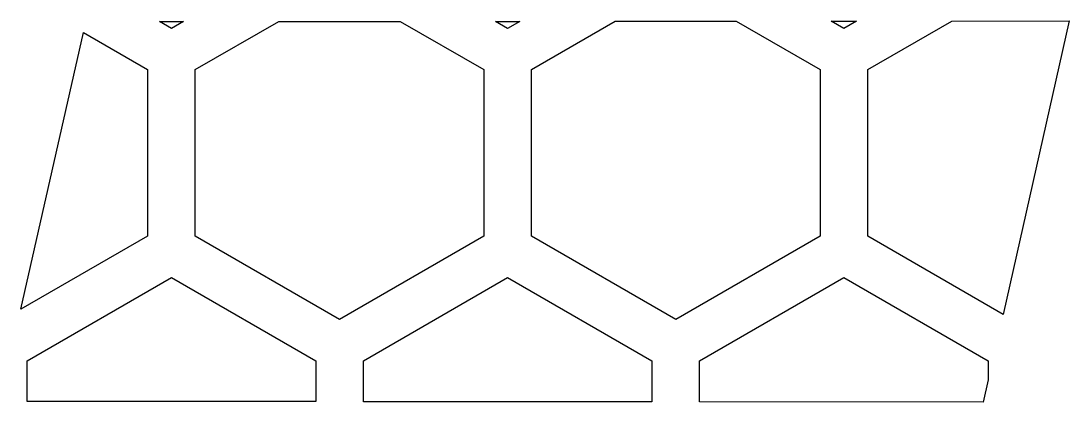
# Model space of a CAD drawing. Header units: millimetres. Extents: x 8.2 to 19.2, y 6.5 to 10.5.
import ezdxf

# ---------------------------------------------------------------- set-up
doc = ezdxf.new("R2010")
doc.units = ezdxf.units.MM

msp = doc.modelspace()

# ---------------------------------------------------------------- linework, layer by layer
for points in [[(9.931, 10.525), (9.805, 10.453), (9.68, 10.525), (9.931, 10.525)], [(12.208, 10.526), (13.086, 10.02), (13.086, 8.27), (11.571, 7.395), (10.055, 8.27), (10.055, 10.02), (10.932, 10.526), (12.208, 10.526)], [(13.465, 10.527), (13.336, 10.453), (13.207, 10.527), (13.465, 10.527)], [(15.736, 10.529), (16.617, 10.02), (16.617, 8.27), (15.102, 7.395), (13.586, 8.27), (13.586, 10.02), (14.466, 10.528), (15.736, 10.529)], [(17, 10.529), (16.867, 10.453), (16.735, 10.529), (17, 10.529)], [(19.231, 10.531), (18.538, 7.45), (17.117, 8.27), (17.117, 10.02), (18.001, 10.53), (19.231, 10.531)], [(8.881, 10.409), (9.555, 10.02), (9.555, 8.27), (8.226, 7.503), (8.881, 10.409)], [(8.29, 6.535), (8.29, 6.962), (9.805, 7.837), (11.321, 6.962), (11.321, 6.533), (8.29, 6.535)], [(11.821, 6.532), (11.821, 6.962), (13.336, 7.837), (14.852, 6.962), (14.852, 6.531), (11.821, 6.532)], [(18.33, 6.529), (15.352, 6.53), (15.352, 6.962), (16.867, 7.837), (18.383, 6.962), (18.383, 6.762), (18.33, 6.529)]]:
    msp.add_lwpolyline(points, close=True)

doc.saveas('drawing.dxf')
